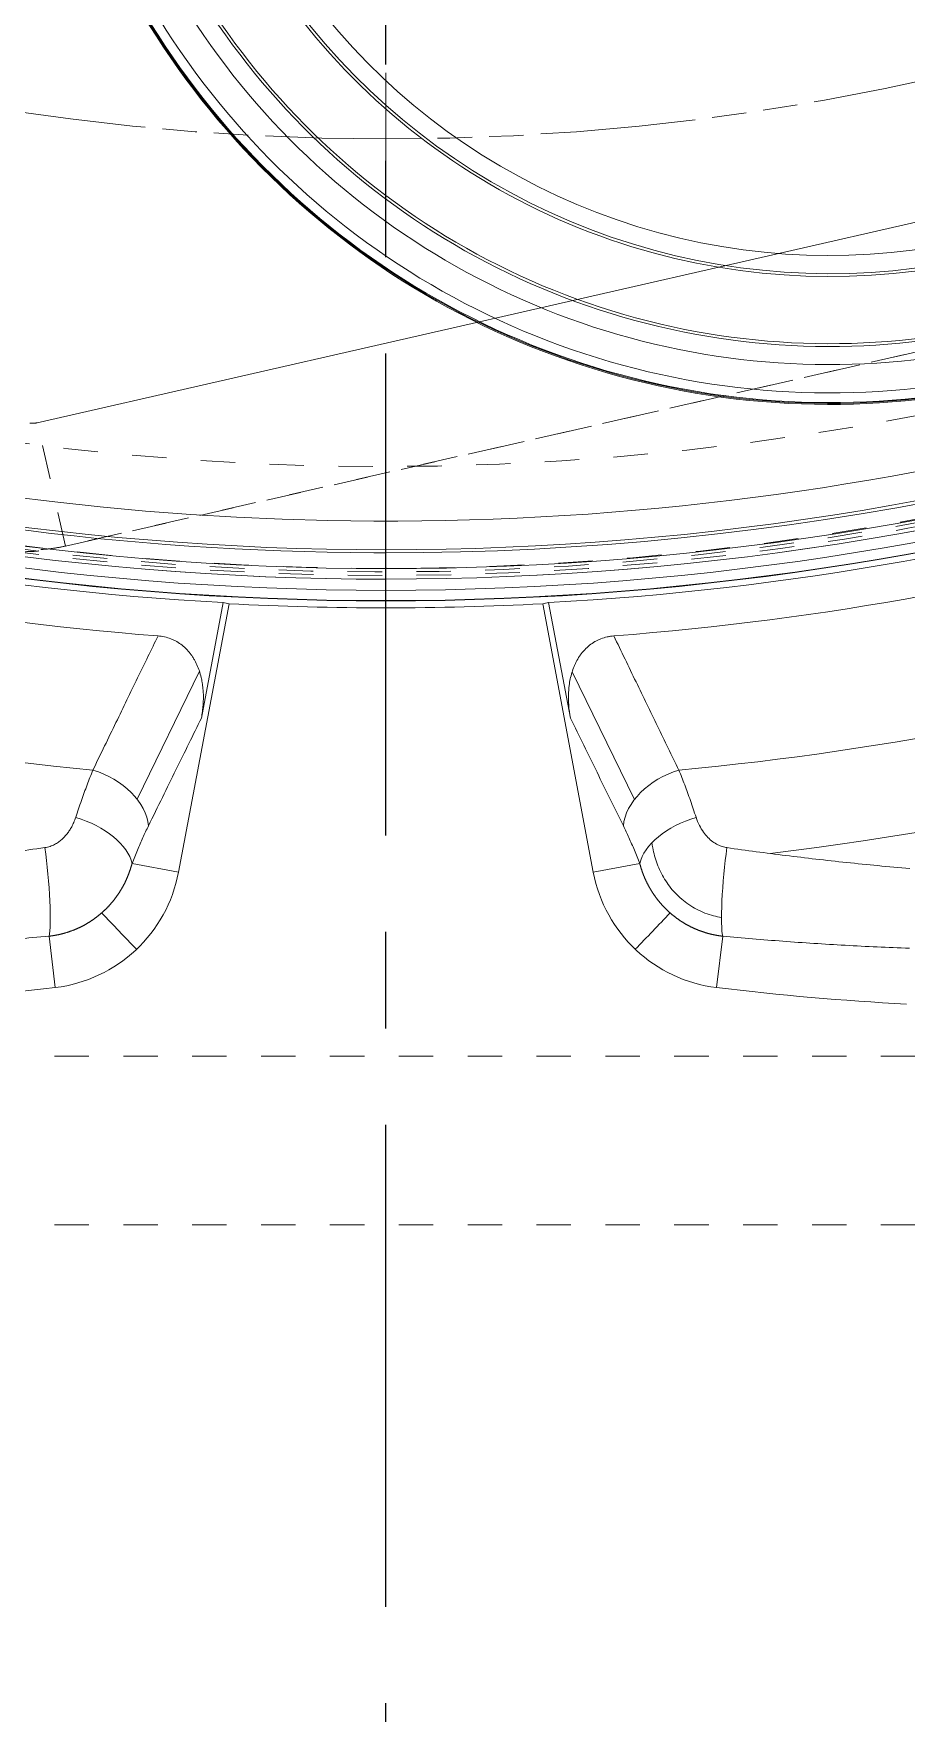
# Model space of a CAD drawing. Header units: millimetres. Extents: x -2414 to 10498, y -2238 to 649.
# Drawn here: x 8033.5 to 8074.9, y -1143.8 to -1064.1 of the extents above; entities that cross this region are included whole.
import ezdxf

# ---------------------------------------------------------------- set-up
doc = ezdxf.new("R2010")
doc.units = ezdxf.units.MM
doc.header["$LTSCALE"] = 16.335
for name, pattern in [('CENTER', [0.6, 0.375, -0.075, 0.075, -0.075]), ('DASHED', [0.2, 0.1, -0.1]), ('PHANTOM', [0.8, 0.45, -0.05, 0.1, -0.05, 0.1, -0.05])]:
    doc.linetypes.add(name, pattern=pattern)
doc.layers.get('0').update_dxf_attribs({"linetype": 'CONTINUOUS'})
for name, color, linetype, lineweight in [('core', 7, 'CONTINUOUS', 20), ('insert', 85, 'CONTINUOUS', 20), ('part', 7, 'CONTINUOUS', 20)]:
    doc.layers.add(name, color=color, linetype=linetype, lineweight=lineweight)

# ---------------------------------------------------------------- blocks, each defined once
blk = doc.blocks.new('43434')
at = {"layer": 'insert', "linetype": 'CENTER', "lineweight": 13}
blk.add_line((0, -120.5), (0, 120.5), dxfattribs=at)
at = {"layer": 'insert', "color": 5, "linetype": 'Continuous', "lineweight": 13}
blk.add_line((71.721, -110.819), (-16.535, -130.963), dxfattribs=at)
at = {"layer": 'insert', "linetype": 'DASHED', "lineweight": 13}
for p, q in [((73.449, -116.579), (-15.593, -136.902)), ((-15.2, -136.813), (73.056, -116.669)), ((-15.2, -136.813), (-16.535, -130.963))]:
    blk.add_line(p, q, dxfattribs=at)
at = {"layer": 'insert', "linetype": 'PHANTOM', "lineweight": 18}
blk.add_circle((0, 0), 117.5, dxfattribs=at)
at = {"layer": 'insert', "linetype": 'Continuous', "lineweight": 18}
for centre, radius, start, end in [((0, 0), 138.382, 154.29429, 102.86571), ((21.045, -92.182), 37.914, 192.86, 12.86)]:
    blk.add_arc(centre, radius, start, end, dxfattribs=at)
at = {"layer": 'insert', "linetype": 'Continuous', "lineweight": 13}
for centre, radius, start, end in [((0, 0), 137.883, 154.29429, 102.86571), ((0, 0), 137.132, 270, 89.75979), ((0, 0), 136.99, 154.29429, 102.86571), ((0, 0), 135.632, 269.75979, 89.75979), ((0, 0), 137.132, 154.29429, 269.75979), ((0, 0), 135.632, 154.29429, 269.75979), ((21.045, -92.182), 37.866, 192.86, 12.86), ((21.045, -92.182), 37.826, 192.86, 12.86), ((21.045, -92.182), 37.365, 192.86, 12.86), ((21.045, -92.182), 36.023, 192.86, 12.86), ((21.045, -92.182), 35.165, 192.86, 12.86), ((21.045, -92.182), 35.031, 192.86, 12.86), ((21.045, -92.182), 31.845, 192.86, 12.86), ((21.045, -92.182), 31.711, 192.86, 12.86), ((21.045, -92.182), 30.852, 192.86, 12.86), ((0, 0), 137.132, 269.75979, 270)]:
    blk.add_arc(centre, radius, start, end, dxfattribs=at)
at = {"layer": 'insert', "linetype": 'DASHED', "lineweight": 13}
blk.add_arc((0, 0), 138.208, 262.47883, 303.23546, dxfattribs=at)
for points, knots in [([(-16.535, -130.963), (-16.594, -130.976), (-16.652, -130.984), (-16.741, -130.989), (-16.771, -130.989), (-16.83, -130.986), (-16.86, -130.984), (-16.889, -130.98)], [0, 0, 0, 0, 0.5, 0.5, 0.75, 0.75, 1, 1, 1, 1]), ([(-18.09, -137.019), (-17.881, -137.046), (-17.671, -137.065), (-17.253, -137.082), (-16.836, -137.081), (-16.421, -137.043), (-16.006, -136.987), (-15.8, -136.949), (-15.593, -136.902)], [0, 0, 0, 0, 0.25, 0.25, 0.5, 0.75, 0.75, 1, 1, 1, 1]), ([(-16.366, -136.976), (-16.179, -136.966), (-15.789, -136.929), (-15.402, -136.859), (-15.2, -136.813)], [0, 0, 0, 0, 0.476799, 1, 1, 1, 1])]:
    blk.add_open_spline(points, degree=3, knots=knots, dxfattribs=at)

msp = doc.modelspace()

# ---------------------------------------------------------------- linework, layer by layer
at = {"color": 1, "linetype": 'CENTER', "ltscale": 3.731864}
msp.add_line((8050.17, -1321.63), (8050.17, -671.63), dxfattribs=at)
at = {"layer": 'core', "linetype": 'Continuous', "lineweight": 18}
for p, q in [((8042.733, -1091.177), (8040.332, -1103.911)), ((8042.45, -1091.126), (8041.418, -1096.603)), ((8060.008, -1103.911), (8057.608, -1091.177)), ((8058.923, -1096.603), (8057.89, -1091.126))]:
    msp.add_line(p, q, dxfattribs=at)
at = {"layer": 'core', "linetype": 'Continuous', "lineweight": 13}
for p, q in [((8041.325, -1094.378), (8038.366, -1100.45)), ((8061.965, -1100.462), (8059.006, -1094.408)), ((8040.332, -1103.911), (8038.128, -1103.495)), ((8060.008, -1103.911), (8062.213, -1103.495)), ((8034.487, -1109.382), (8034.193, -1106.946)), ((8065.854, -1109.382), (8066.148, -1106.946))]:
    msp.add_line(p, q, dxfattribs=at)
at = {"layer": 'core', "color": 155, "linetype": 'DASHED', "lineweight": 13}
for p, q in [((8245.17, -1112.63), (7855.17, -1112.63)), ((8245.17, -1120.63), (7855.17, -1120.63))]:
    msp.add_line(p, q, dxfattribs=at)
at = {"layer": 'core', "linetype": 'Continuous', "lineweight": 18}
for centre, radius, start, end in [((8050.17, -951.63), 138.382, 154.29194, 102.86535), ((8050.17, -951.63), 139.71, 252.93178, 266.83238), ((8050.17, -951.63), 139.71, 273.16762, 287.06822), ((8050.171, -951.629), 141.488, 253.57822, 265.61784), ((8050.17, -951.63), 141.488, 274.38212, 286.42177), ((8050.17, -951.63), 139.745, 266.94909, 273.05091), ((8033.676, -1102.656), 6.774, 276.87537, 349.32555), ((8066.665, -1102.656), 6.774, 190.67445, 263.12463), ((8017.903, -971.845), 138.533, 273.13459, 276.87537), ((8082.438, -971.845), 138.533, 263.12463, 266.86541)]:
    msp.add_arc(centre, radius, start, end, dxfattribs=at)
at = {"layer": 'core', "linetype": 'DASHED', "lineweight": 13}
for radius in [138.027, 137.859, 133.03]:
    msp.add_arc((8050.17, -951.63), radius, 200.08651, 159.91349, dxfattribs=at)
at = {"layer": 'core', "linetype": 'Continuous', "lineweight": 13}
for centre, radius, start, end in [((8050.17, -951.63), 138.913, 197.72718, 342.27282), ((8050.17, -951.63), 139.399, 198.39313, 341.60687), ((8050.17, -951.63), 139.416, 198.48871, 341.51129), ((8050.17, -951.63), 152.488, 276.86356, 303.59784), ((8050.171, -951.629), 148.094, 252.97395, 264.61395), ((8050.17, -951.63), 148.094, 275.38602, 287.02604)]:
    msp.add_arc(centre, radius, start, end, dxfattribs=at)
for centre, major_axis, ratio, start_param, end_param in [((8036.07, -1101.182), (2.691, -1.325), 0.682818, 0.386859, 1.825009), ((8064.27, -1101.182), (-2.691, -1.325), 0.682818, 4.458176, 5.896327), ((8035.294, -1102.961), (2.796, -1.087), 0.538856, 0.333345, 1.720418), ((8065.047, -1102.961), (-2.796, -1.087), 0.538854, 4.562768, 5.949841), ((8033.848, -1104.083), (0.275, -2.987), 0.098262, 0.280647, 2.025525), ((8066.493, -1104.083), (-0.275, -2.987), 0.098261, 4.257662, 6.002538)]:
    msp.add_ellipse(centre, major_axis=major_axis, ratio=ratio, start_param=start_param, end_param=end_param, dxfattribs=at)
at = {"layer": 'core', "linetype": 'Continuous', "lineweight": 18}
for points in [[(8042.733, -1091.177), (8042.639, -1091.16), (8042.544, -1091.143), (8042.45, -1091.126)], [(8057.89, -1091.126), (8057.796, -1091.143), (8057.702, -1091.16), (8057.608, -1091.177)], [(8036.269, -1099.07), (8036.178, -1099.295), (8035.996, -1099.761), (8035.725, -1100.508), (8035.545, -1101.037), (8035.457, -1101.309)], [(8064.884, -1101.309), (8064.795, -1101.037), (8064.616, -1100.508), (8064.345, -1099.761), (8064.163, -1099.295), (8064.071, -1099.07)], [(8035.457, -1101.309), (8035.428, -1101.395), (8035.367, -1101.556), (8035.267, -1101.759), (8035.163, -1101.933), (8035.052, -1102.088), (8034.931, -1102.229), (8034.795, -1102.363), (8034.638, -1102.487), (8034.456, -1102.6), (8034.242, -1102.693), (8034.078, -1102.734), (8033.991, -1102.747)], [(8033.991, -1102.747), (8032.986, -1102.89), (8031.002, -1103.153), (8028.112, -1103.481), (8026.242, -1103.659), (8025.323, -1103.738)], [(8075.018, -1103.738), (8074.005, -1103.651), (8072.012, -1103.459), (8069.123, -1103.126), (8067.263, -1102.877), (8066.35, -1102.747)]]:
    msp.add_open_spline(points, degree=3, dxfattribs=at)
at = {"layer": 'core', "linetype": 'Continuous', "lineweight": 13}
for points in [[(8039.36, -1092.703), (8039.047, -1093.349), (8038.401, -1094.682), (8037.378, -1096.791), (8036.646, -1098.295), (8036.269, -1099.07)], [(8064.071, -1099.07), (8063.734, -1098.378), (8063.056, -1096.983), (8062.044, -1094.898), (8061.339, -1093.442), (8060.981, -1092.703)], [(8041.418, -1096.603), (8041.032, -1097.389), (8040.227, -1099.028), (8039.356, -1100.798), (8038.904, -1101.716)], [(8061.436, -1101.716), (8061.022, -1100.874), (8060.188, -1099.179), (8059.346, -1097.465), (8058.923, -1096.603)], [(8038.904, -1101.716), (8038.816, -1101.895), (8038.641, -1102.265), (8038.382, -1102.858), (8038.212, -1103.279), (8038.128, -1103.495)], [(8062.213, -1103.495), (8062.128, -1103.279), (8061.959, -1102.858), (8061.699, -1102.265), (8061.525, -1101.895), (8061.436, -1101.716)], [(8036.687, -1105.843), (8037.237, -1106.421), (8037.789, -1106.995), (8038.341, -1107.568)], [(8062, -1107.568), (8062.552, -1106.995), (8063.103, -1106.421), (8063.654, -1105.843)], [(8034.193, -1106.946), (8033.162, -1107.041), (8031.132, -1107.21), (8028.178, -1107.399), (8026.271, -1107.486), (8025.333, -1107.521)], [(8075.008, -1107.521), (8073.975, -1107.482), (8071.942, -1107.387), (8068.988, -1107.193), (8067.084, -1107.033), (8066.148, -1106.946)]]:
    msp.add_open_spline(points, degree=3, dxfattribs=at)
at = {"layer": 'core', "linetype": 'Continuous', "lineweight": 18}
for points, knots in [([(8039.36, -1092.703), (8039.465, -1092.711), (8039.568, -1092.727), (8039.771, -1092.772), (8039.87, -1092.801), (8039.992, -1092.849), (8040.017, -1092.858), (8040.065, -1092.879), (8040.089, -1092.89), (8040.16, -1092.924), (8040.206, -1092.948), (8040.341, -1093.026), (8040.427, -1093.084), (8040.549, -1093.181), (8040.589, -1093.215), (8040.647, -1093.269), (8040.666, -1093.287), (8040.703, -1093.324), (8040.722, -1093.343), (8040.811, -1093.438), (8040.877, -1093.518), (8040.968, -1093.645), (8041.012, -1093.71), (8041.053, -1093.777), (8041.08, -1093.823), (8041.093, -1093.846), (8041.156, -1093.96), (8041.2, -1094.054), (8041.28, -1094.246), (8041.315, -1094.343), (8041.376, -1094.542), (8041.401, -1094.643), (8041.429, -1094.771), (8041.434, -1094.796), (8041.444, -1094.848), (8041.458, -1094.925), (8041.469, -1095.002), (8041.489, -1095.156), (8041.499, -1095.259), (8041.516, -1095.569), (8041.514, -1095.776), (8041.495, -1096.035), (8041.491, -1096.086), (8041.48, -1096.19), (8041.474, -1096.242), (8041.454, -1096.397), (8041.437, -1096.5), (8041.418, -1096.603)], [0, 0, 0, 0, 0.0625, 0.0625, 0.125, 0.125, 0.140625, 0.140625, 0.15625, 0.15625, 0.1875, 0.1875, 0.25, 0.25, 0.28125, 0.28125, 0.296875, 0.296875, 0.3125, 0.3125, 0.375, 0.375, 0.40625, 0.421875, 0.421875, 0.4375, 0.4375, 0.5, 0.5, 0.5625, 0.5625, 0.625, 0.625, 0.640625, 0.640625, 0.65625, 0.6875, 0.6875, 0.75, 0.75, 0.875, 0.875, 0.90625, 0.90625, 0.9375, 0.9375, 1, 1, 1, 1]), ([(8058.923, -1096.603), (8058.884, -1096.398), (8058.857, -1096.192), (8058.827, -1095.779), (8058.824, -1095.572), (8058.839, -1095.313), (8058.845, -1095.235), (8058.853, -1095.157), (8058.858, -1095.105), (8058.862, -1095.079), (8058.878, -1094.95), (8058.896, -1094.847), (8058.939, -1094.644), (8058.965, -1094.543), (8059.025, -1094.345), (8059.06, -1094.247), (8059.12, -1094.102), (8059.142, -1094.054), (8059.187, -1093.96), (8059.211, -1093.913), (8059.286, -1093.777), (8059.341, -1093.689), (8059.432, -1093.562), (8059.464, -1093.521), (8059.513, -1093.46), (8059.53, -1093.44), (8059.565, -1093.401), (8059.583, -1093.381), (8059.673, -1093.286), (8059.749, -1093.215), (8059.912, -1093.086), (8059.998, -1093.027), (8060.111, -1092.962), (8060.134, -1092.949), (8060.181, -1092.924), (8060.251, -1092.889), (8060.323, -1092.858), (8060.469, -1092.802), (8060.568, -1092.772), (8060.721, -1092.738), (8060.772, -1092.729), (8060.876, -1092.713), (8060.929, -1092.707), (8060.981, -1092.703)], [0, 0, 0, 0, 0.125, 0.125, 0.25, 0.25, 0.28125, 0.296875, 0.296875, 0.3125, 0.3125, 0.375, 0.375, 0.4375, 0.4375, 0.5, 0.5, 0.53125, 0.53125, 0.5625, 0.5625, 0.625, 0.625, 0.65625, 0.65625, 0.671875, 0.671875, 0.6875, 0.6875, 0.75, 0.75, 0.8125, 0.8125, 0.828125, 0.828125, 0.84375, 0.875, 0.875, 0.9375, 0.9375, 0.96875, 0.96875, 1, 1, 1, 1])]:
    msp.add_open_spline(points, degree=3, knots=knots, dxfattribs=at)
at = {"layer": 'core', "linetype": 'Continuous', "lineweight": 13}
for points, knots in [([(8066.35, -1102.747), (8066.278, -1102.736), (8066.129, -1102.703), (8065.902, -1102.611), (8065.668, -1102.467), (8065.439, -1102.268), (8065.223, -1102.011), (8065.03, -1101.69), (8064.928, -1101.443), (8064.884, -1101.309)], [0, 0, 0, 0, 0.111618, 0.233649, 0.366773, 0.508687, 0.659128, 0.821367, 1, 1, 1, 1]), ([(8062.793, -1102.514), (8062.803, -1102.595), (8062.815, -1102.676), (8062.875, -1103.01), (8062.945, -1103.265), (8063.131, -1103.76), (8063.248, -1104.003), (8063.538, -1104.474), (8063.705, -1104.694), (8063.992, -1104.998), (8064.094, -1105.094), (8064.309, -1105.279), (8064.424, -1105.367), (8064.78, -1105.608), (8065.033, -1105.742), (8065.436, -1105.899), (8065.576, -1105.944), (8065.841, -1106.012), (8065.965, -1106.038), (8066.091, -1106.057)], [0, 0, 0, 0, 0.051324, 0.051324, 0.211047, 0.211047, 0.370771, 0.370771, 0.530494, 0.530494, 0.610356, 0.610356, 0.690217, 0.690217, 0.849941, 0.849941, 0.929802, 0.929802, 1, 1, 1, 1]), ([(8038.128, -1103.495), (8038.125, -1103.506), (8038.12, -1103.528), (8038.111, -1103.56), (8038.102, -1103.593), (8038.092, -1103.625), (8038.083, -1103.658), (8038.073, -1103.69), (8038.063, -1103.722), (8038.053, -1103.754), (8038.043, -1103.786), (8038.032, -1103.818), (8038.021, -1103.85), (8038.01, -1103.882), (8037.999, -1103.914), (8037.987, -1103.945), (8037.975, -1103.977), (8037.963, -1104.009), (8037.951, -1104.04), (8037.939, -1104.071), (8037.926, -1104.103), (8037.913, -1104.134), (8037.9, -1104.165), (8037.887, -1104.196), (8037.873, -1104.227), (8037.859, -1104.258), (8037.845, -1104.289), (8037.831, -1104.319), (8037.816, -1104.35), (8037.802, -1104.381), (8037.787, -1104.411), (8037.772, -1104.441), (8037.756, -1104.471), (8037.741, -1104.502), (8037.725, -1104.532), (8037.709, -1104.561), (8037.693, -1104.591), (8037.676, -1104.621), (8037.659, -1104.65), (8037.642, -1104.68), (8037.625, -1104.709), (8037.608, -1104.738), (8037.59, -1104.768), (8037.573, -1104.796), (8037.555, -1104.825), (8037.536, -1104.854), (8037.518, -1104.883), (8037.499, -1104.911), (8037.48, -1104.94), (8037.461, -1104.968), (8037.442, -1104.996), (8037.423, -1105.024), (8037.403, -1105.052), (8037.383, -1105.079), (8037.363, -1105.107), (8037.342, -1105.134), (8037.322, -1105.162), (8037.301, -1105.189), (8037.28, -1105.216), (8037.259, -1105.243), (8037.238, -1105.269), (8037.216, -1105.296), (8037.194, -1105.322), (8037.172, -1105.348), (8037.15, -1105.375), (8037.128, -1105.401), (8037.105, -1105.426), (8037.082, -1105.452), (8037.059, -1105.477), (8037.036, -1105.503), (8037.013, -1105.528), (8036.989, -1105.553), (8036.966, -1105.578), (8036.942, -1105.602), (8036.917, -1105.627), (8036.893, -1105.651), (8036.869, -1105.675), (8036.844, -1105.699), (8036.819, -1105.723), (8036.794, -1105.746), (8036.769, -1105.77), (8036.743, -1105.793), (8036.718, -1105.816), (8036.692, -1105.839), (8036.666, -1105.862), (8036.64, -1105.884), (8036.613, -1105.907), (8036.587, -1105.929), (8036.56, -1105.951), (8036.533, -1105.972), (8036.506, -1105.994), (8036.479, -1106.015), (8036.451, -1106.036), (8036.424, -1106.057), (8036.396, -1106.078), (8036.368, -1106.099), (8036.34, -1106.119), (8036.312, -1106.139), (8036.283, -1106.159), (8036.255, -1106.179), (8036.226, -1106.198), (8036.197, -1106.218), (8036.168, -1106.237), (8036.139, -1106.256), (8036.11, -1106.274), (8036.08, -1106.293), (8036.05, -1106.311), (8036.021, -1106.329), (8035.991, -1106.347), (8035.96, -1106.364), (8035.93, -1106.382), (8035.9, -1106.399), (8035.869, -1106.416), (8035.838, -1106.432), (8035.808, -1106.449), (8035.777, -1106.465), (8035.745, -1106.481), (8035.714, -1106.497), (8035.683, -1106.512), (8035.651, -1106.528), (8035.62, -1106.543), (8035.588, -1106.558), (8035.556, -1106.572), (8035.524, -1106.586), (8035.492, -1106.601), (8035.459, -1106.614), (8035.427, -1106.628), (8035.394, -1106.641), (8035.362, -1106.654), (8035.329, -1106.667), (8035.296, -1106.68), (8035.263, -1106.692), (8035.23, -1106.704), (8035.197, -1106.716), (8035.163, -1106.728), (8035.13, -1106.739), (8035.096, -1106.75), (8035.063, -1106.761), (8035.029, -1106.772), (8034.995, -1106.782), (8034.961, -1106.792), (8034.927, -1106.802), (8034.893, -1106.812), (8034.859, -1106.821), (8034.824, -1106.83), (8034.79, -1106.839), (8034.755, -1106.847), (8034.721, -1106.855), (8034.686, -1106.863), (8034.651, -1106.871), (8034.616, -1106.878), (8034.581, -1106.886), (8034.546, -1106.892), (8034.511, -1106.899), (8034.476, -1106.905), (8034.441, -1106.911), (8034.406, -1106.917), (8034.37, -1106.923), (8034.335, -1106.928), (8034.3, -1106.933), (8034.264, -1106.938), (8034.228, -1106.942), (8034.205, -1106.945), (8034.193, -1106.946)], [0, 0, 0, 0, 0.006144, 0.012288, 0.018432, 0.024575, 0.030718, 0.03686, 0.043003, 0.049145, 0.055286, 0.061428, 0.06757, 0.073711, 0.079852, 0.085993, 0.092134, 0.098275, 0.104415, 0.110556, 0.116697, 0.122837, 0.128978, 0.135119, 0.14126, 0.147401, 0.153542, 0.159683, 0.165825, 0.171966, 0.178108, 0.18425, 0.190392, 0.196535, 0.202678, 0.208821, 0.214964, 0.221108, 0.227253, 0.233397, 0.239542, 0.245688, 0.251834, 0.257981, 0.264128, 0.270276, 0.276424, 0.282573, 0.288722, 0.294872, 0.301023, 0.307174, 0.313327, 0.31948, 0.325633, 0.331788, 0.337943, 0.344099, 0.350256, 0.356414, 0.362573, 0.368732, 0.374893, 0.381055, 0.387217, 0.393381, 0.399546, 0.405711, 0.411878, 0.418046, 0.424215, 0.430385, 0.436557, 0.44273, 0.448903, 0.455079, 0.461255, 0.467433, 0.473612, 0.479792, 0.485974, 0.492158, 0.498342, 0.504528, 0.510716, 0.516905, 0.523096, 0.529288, 0.535482, 0.541677, 0.547874, 0.554073, 0.560274, 0.566476, 0.572679, 0.578885, 0.585092, 0.591302, 0.597513, 0.603726, 0.60994, 0.616157, 0.622376, 0.628596, 0.634819, 0.641043, 0.64727, 0.653498, 0.659729, 0.665962, 0.672197, 0.678434, 0.684673, 0.690915, 0.697159, 0.703405, 0.709653, 0.715904, 0.722157, 0.728412, 0.73467, 0.74093, 0.747192, 0.753458, 0.759725, 0.765995, 0.772268, 0.778543, 0.784821, 0.791101, 0.797384, 0.80367, 0.809959, 0.81625, 0.822544, 0.82884, 0.83514, 0.841442, 0.847748, 0.854056, 0.860367, 0.866681, 0.872998, 0.879317, 0.88564, 0.891966, 0.898295, 0.904628, 0.910963, 0.917301, 0.923643, 0.929988, 0.936336, 0.942687, 0.949042, 0.9554, 0.961761, 0.968126, 0.974494, 0.980865, 0.98724, 0.993618, 1, 1, 1, 1]), ([(8066.148, -1106.946), (8066.137, -1106.945), (8066.115, -1106.942), (8066.083, -1106.938), (8066.051, -1106.934), (8066.019, -1106.93), (8065.986, -1106.925), (8065.954, -1106.92), (8065.922, -1106.915), (8065.89, -1106.91), (8065.858, -1106.904), (8065.826, -1106.898), (8065.794, -1106.892), (8065.762, -1106.886), (8065.731, -1106.88), (8065.699, -1106.873), (8065.667, -1106.866), (8065.636, -1106.859), (8065.604, -1106.852), (8065.573, -1106.844), (8065.542, -1106.836), (8065.51, -1106.828), (8065.479, -1106.82), (8065.448, -1106.812), (8065.417, -1106.803), (8065.386, -1106.794), (8065.355, -1106.785), (8065.324, -1106.776), (8065.293, -1106.766), (8065.263, -1106.756), (8065.232, -1106.746), (8065.202, -1106.736), (8065.171, -1106.726), (8065.141, -1106.715), (8065.111, -1106.704), (8065.081, -1106.693), (8065.051, -1106.682), (8065.021, -1106.671), (8064.991, -1106.659), (8064.961, -1106.647), (8064.931, -1106.635), (8064.902, -1106.623), (8064.872, -1106.611), (8064.843, -1106.598), (8064.814, -1106.585), (8064.785, -1106.572), (8064.756, -1106.559), (8064.727, -1106.545), (8064.698, -1106.532), (8064.669, -1106.518), (8064.641, -1106.504), (8064.612, -1106.49), (8064.584, -1106.475), (8064.555, -1106.461), (8064.527, -1106.446), (8064.499, -1106.431), (8064.471, -1106.416), (8064.443, -1106.4), (8064.416, -1106.385), (8064.388, -1106.369), (8064.361, -1106.353), (8064.333, -1106.337), (8064.306, -1106.321), (8064.279, -1106.304), (8064.252, -1106.288), (8064.225, -1106.271), (8064.199, -1106.254), (8064.172, -1106.237), (8064.146, -1106.219), (8064.119, -1106.202), (8064.093, -1106.184), (8064.067, -1106.166), (8064.041, -1106.148), (8064.016, -1106.13), (8063.99, -1106.111), (8063.964, -1106.093), (8063.939, -1106.074), (8063.914, -1106.055), (8063.889, -1106.036), (8063.864, -1106.017), (8063.839, -1105.997), (8063.814, -1105.978), (8063.79, -1105.958), (8063.766, -1105.938), (8063.741, -1105.918), (8063.717, -1105.898), (8063.693, -1105.878), (8063.67, -1105.857), (8063.646, -1105.836), (8063.623, -1105.816), (8063.599, -1105.795), (8063.576, -1105.774), (8063.553, -1105.752), (8063.53, -1105.731), (8063.507, -1105.709), (8063.485, -1105.688), (8063.462, -1105.666), (8063.44, -1105.644), (8063.418, -1105.622), (8063.396, -1105.599), (8063.374, -1105.577), (8063.353, -1105.554), (8063.331, -1105.532), (8063.31, -1105.509), (8063.289, -1105.486), (8063.268, -1105.463), (8063.247, -1105.44), (8063.227, -1105.416), (8063.206, -1105.393), (8063.186, -1105.369), (8063.166, -1105.345), (8063.146, -1105.321), (8063.126, -1105.297), (8063.106, -1105.273), (8063.087, -1105.249), (8063.067, -1105.225), (8063.048, -1105.2), (8063.029, -1105.175), (8063.011, -1105.151), (8062.992, -1105.126), (8062.973, -1105.101), (8062.955, -1105.076), (8062.937, -1105.051), (8062.919, -1105.025), (8062.901, -1105), (8062.884, -1104.974), (8062.866, -1104.949), (8062.849, -1104.923), (8062.832, -1104.897), (8062.815, -1104.871), (8062.798, -1104.845), (8062.782, -1104.819), (8062.766, -1104.792), (8062.749, -1104.766), (8062.733, -1104.74), (8062.718, -1104.713), (8062.702, -1104.686), (8062.687, -1104.66), (8062.671, -1104.633), (8062.656, -1104.606), (8062.641, -1104.579), (8062.627, -1104.552), (8062.612, -1104.524), (8062.598, -1104.497), (8062.583, -1104.47), (8062.569, -1104.442), (8062.556, -1104.415), (8062.542, -1104.387), (8062.529, -1104.359), (8062.515, -1104.331), (8062.502, -1104.304), (8062.489, -1104.276), (8062.477, -1104.248), (8062.464, -1104.219), (8062.452, -1104.191), (8062.44, -1104.163), (8062.428, -1104.135), (8062.416, -1104.106), (8062.404, -1104.078), (8062.393, -1104.049), (8062.382, -1104.021), (8062.371, -1103.992), (8062.36, -1103.963), (8062.349, -1103.934), (8062.339, -1103.905), (8062.329, -1103.877), (8062.319, -1103.848), (8062.309, -1103.818), (8062.299, -1103.789), (8062.29, -1103.76), (8062.28, -1103.731), (8062.271, -1103.702), (8062.262, -1103.672), (8062.253, -1103.643), (8062.245, -1103.614), (8062.237, -1103.584), (8062.228, -1103.555), (8062.22, -1103.525), (8062.215, -1103.505), (8062.213, -1103.495)], [0, 0, 0, 0, 0.005802, 0.011601, 0.017397, 0.023191, 0.028982, 0.034769, 0.040555, 0.046337, 0.052117, 0.057894, 0.063668, 0.06944, 0.075209, 0.080975, 0.086739, 0.0925, 0.098259, 0.104015, 0.109768, 0.115519, 0.121268, 0.127014, 0.132758, 0.138499, 0.144238, 0.149974, 0.155709, 0.16144, 0.16717, 0.172897, 0.178622, 0.184345, 0.190065, 0.195783, 0.201499, 0.207213, 0.212924, 0.218634, 0.224341, 0.230047, 0.23575, 0.241451, 0.24715, 0.252847, 0.258542, 0.264235, 0.269926, 0.275615, 0.281302, 0.286988, 0.292671, 0.298352, 0.304032, 0.30971, 0.315386, 0.32106, 0.326733, 0.332403, 0.338072, 0.34374, 0.349405, 0.355069, 0.360731, 0.366392, 0.372051, 0.377708, 0.383364, 0.389018, 0.39467, 0.400322, 0.405971, 0.411619, 0.417266, 0.422911, 0.428555, 0.434197, 0.439838, 0.445478, 0.451116, 0.456753, 0.462388, 0.468023, 0.473656, 0.479287, 0.484918, 0.490547, 0.496175, 0.501802, 0.507427, 0.513052, 0.518675, 0.524298, 0.529919, 0.535539, 0.541158, 0.546776, 0.552393, 0.558009, 0.563624, 0.569238, 0.574851, 0.580463, 0.586074, 0.591684, 0.597294, 0.602902, 0.60851, 0.614117, 0.619723, 0.625328, 0.630933, 0.636536, 0.642139, 0.647742, 0.653343, 0.658944, 0.664544, 0.670144, 0.675743, 0.681341, 0.686939, 0.692536, 0.698133, 0.703729, 0.709325, 0.71492, 0.720514, 0.726108, 0.731702, 0.737295, 0.742888, 0.748481, 0.754073, 0.759664, 0.765256, 0.770847, 0.776437, 0.782028, 0.787618, 0.793207, 0.798797, 0.804386, 0.809976, 0.815564, 0.821153, 0.826742, 0.83233, 0.837919, 0.843507, 0.849095, 0.854683, 0.860271, 0.865859, 0.871447, 0.877035, 0.882623, 0.888211, 0.893799, 0.899387, 0.904975, 0.910563, 0.916151, 0.92174, 0.927328, 0.932917, 0.938506, 0.944095, 0.949684, 0.955274, 0.960864, 0.966454, 0.972044, 0.977635, 0.983225, 0.988817, 0.994408, 1, 1, 1, 1])]:
    msp.add_open_spline(points, degree=3, knots=knots, dxfattribs=at)

# ---------------------------------------------------------------- block references
at = {"layer": 'part', "lineweight": 18}
msp.add_blockref('43434', (8050.17, -951.63), dxfattribs=at)

doc.saveas('drawing.dxf')
